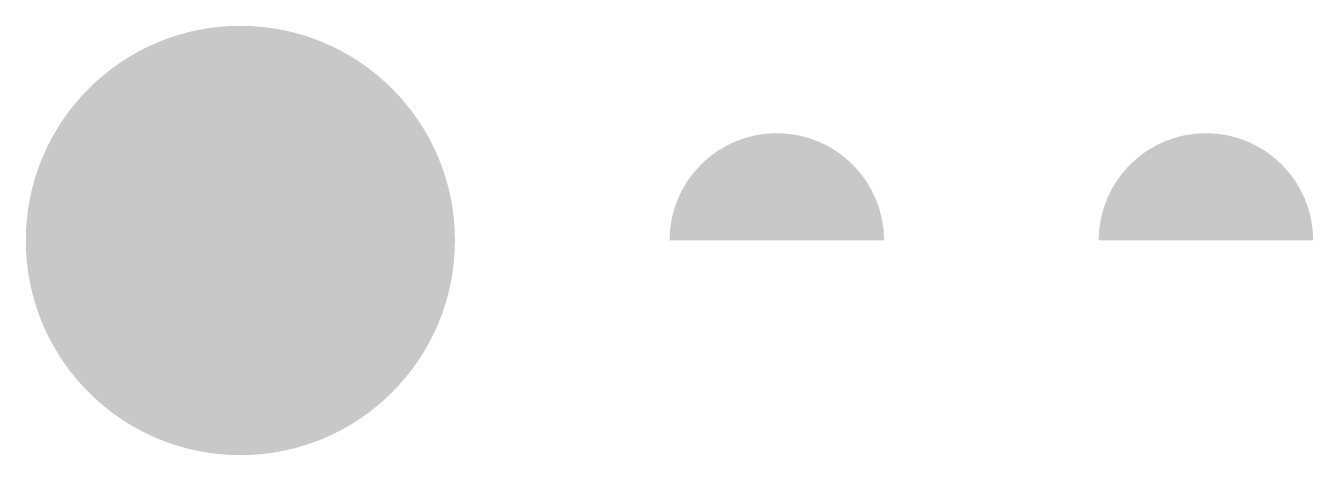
# Model space of a CAD drawing. Header units: millimetres. Extents: x -10 to 50, y -10 to 10.
import ezdxf

# ---------------------------------------------------------------- set-up
doc = ezdxf.new("R2010")
doc.units = ezdxf.units.MM

msp = doc.modelspace()

# ---------------------------------------------------------------- hatches: boundary and pattern name
h = msp.add_hatch(color=7)
edge = h.paths.add_edge_path()
edge.add_arc((0, 0), 10, 0, 360)
h = msp.add_hatch(color=7)
edge = h.paths.add_edge_path()
edge.add_line((20, 0), (30, 0))
edge.add_arc((25, 0), 5, 0, 180)
h = msp.add_hatch(color=7)
edge = h.paths.add_edge_path()
edge.add_arc((45, 0), 5, 0, 180, ccw=False)
edge.add_line((50, 0), (40, 0))

doc.saveas('drawing.dxf')
